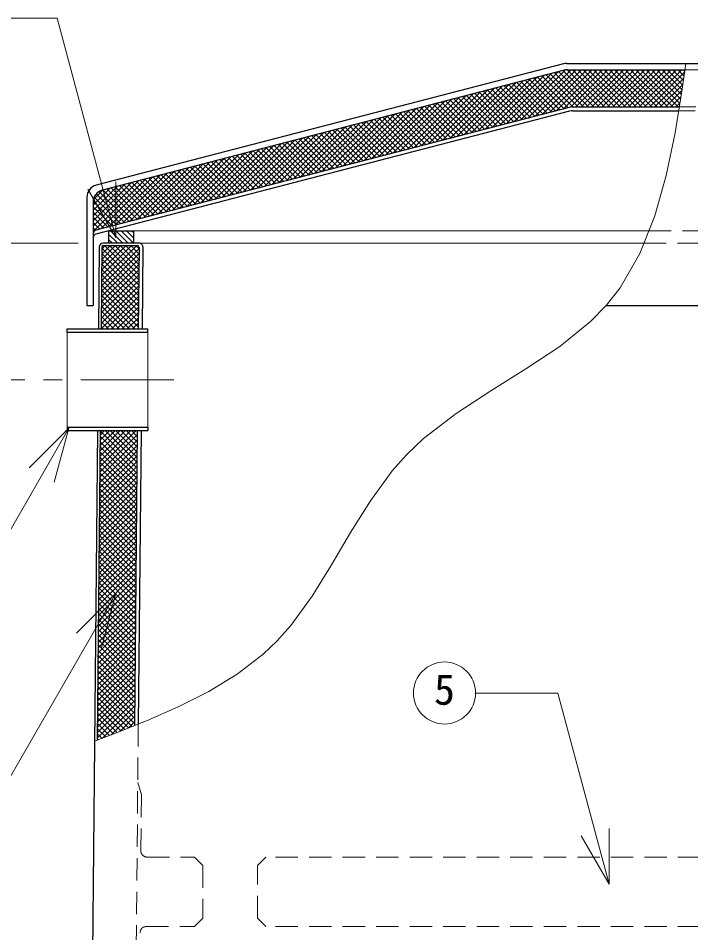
# Model space of a CAD drawing. Units: millimetres at full size, sheet at 1:15; details may follow other scales. Extents: x -3186 to 2889, y -2031 to 2184.
# Drawn here: x -738 to -197, y -621 to 115 of the extents above; entities that cross this region are included whole.
import ezdxf
from ezdxf.enums import TextEntityAlignment as Align

# ---------------------------------------------------------------- set-up
doc = ezdxf.new("R2010")
doc.units = ezdxf.units.MM
doc.header["$LTSCALE"] = 15
doc.linetypes.add('CHAIN1', pattern=[8, 5, -1, 1, -1])
doc.linetypes.add('DASHED1', pattern=[1.8, 1.2, -0.6])
doc.layers.add('0-0', color=7, linetype='Continuous', lineweight=18)
doc.styles.add('ＭＳ ゴシック', font='')
doc.styles.get('ＭＳ ゴシック').set_extended_font_data('MS Gothic')

msp = doc.modelspace()

# ---------------------------------------------------------------- linework, layer by layer
at = {"layer": '0-0'}
for p, q in [((-768.78, 115.42), (-707.15, 115.42)), ((-659.83, -61.19), (-707.15, 115.42)), ((-659.83, -61.19), (-659.83, -16.19)), ((-659.83, -61.19), (-682.33, -22.22)), ((-699.19, -134.74), (-634.19, -134.74)), ((-699.19, -137.59), (-699.19, -213.89)), ((-634.19, -137.59), (-634.19, -213.89)), ((-697.77, -214.89), (-795.45, -384.08)), ((-697.77, -214.89), (-729.59, -246.71)), ((-697.77, -214.89), (-709.42, -258.36)), ((-659.81, -347.99), (-756.59, -515.63)), ((-659.81, -347.99), (-691.63, -379.81)), ((-659.81, -347.99), (-671.45, -391.46)), ((-370.19, -428.11), (-303.86, -428.11)), ((-262.57, -582.21), (-303.86, -428.11)), ((-262.57, -582.21), (-262.57, -537.21)), ((-262.57, -582.21), (-285.07, -543.24))]:
    msp.add_line(p, q, dxfattribs=at)
at = {"layer": '0-0', "color": 5, "lineweight": 25}
for p, q in [((-299.39, 78.65), (-675.67, -19.08)), ((-296.88, 78.97), (0.57, 78.97)), ((-296.24, 73.97), (-201.51, 73.97)), ((-298.75, 73.65), (-670.67, -22.95)), ((-294.92, 43.65), (-675.91, -55.31)), ((-294.54, 40.65), (-675.91, -58.41)), ((-292.4, 43.97), (-206.18, 43.97)), ((-292.02, 40.97), (-206.67, 40.97)), ((-683.15, -28.76), (-683.15, -116.03)), ((-678.15, -32.63), (-678.15, -116.03)), ((-665.65, -55.74), (-665.65, -65.74)), ((-641.18, -65.74), (-670.18, -65.74)), ((-673.18, -68.72), (-673.8, -134.74)), ((-671.18, -68.73), (-671.8, -134.74)), ((-670.18, -67.74), (-642.69, -67.74)), ((-641.19, -69.26), (-641.8, -134.74)), ((-638.18, -68.77), (-638.8, -134.74)), ((-683.15, -116.03), (-678.15, -116.03)), ((-265.09, -116.03), (-165.05, -116.03)), ((-699.19, -134.74), (-634.19, -134.74)), ((-699.19, -137.59), (-699.19, -134.74)), ((-634.19, -137.59), (-699.19, -137.59)), ((-634.19, -137.59), (-634.19, -134.74)), ((-699.19, -213.89), (-699.19, -216.74)), ((-699.19, -216.74), (-634.19, -216.74)), ((-674.57, -216.74), (-683.15, -1128.24)), ((-672.57, -216.74), (-674.92, -466.07)), ((-642.57, -216.74), (-644.81, -454.34)), ((-639.57, -216.74), (-641.8, -453.14))]:
    msp.add_line(p, q, dxfattribs=at)
at = {"layer": '0-0', "color": 4, "lineweight": 9}
for p, q in [((-339.44, 32.09), (-297.66, 73.87)), ((-333.71, 33.57), (-293.31, 73.97)), ((-327.98, 35.06), (-289.07, 73.97)), ((-322.25, 36.55), (-284.83, 73.97)), ((-316.52, 38.04), (-280.59, 73.97)), ((-310.79, 39.53), (-276.34, 73.97)), ((-305.06, 41.02), (-272.1, 73.97)), ((-299.32, 42.51), (-267.86, 73.97)), ((-296.41, 73.97), (-266.41, 43.97)), ((-293.7, 43.89), (-263.62, 73.97)), ((-292.17, 73.97), (-262.17, 43.97)), ((-289.37, 43.97), (-259.37, 73.97)), ((-287.93, 73.97), (-257.93, 43.97)), ((-285.13, 43.97), (-255.13, 73.97)), ((-283.68, 73.97), (-253.68, 43.97)), ((-280.89, 43.97), (-250.89, 73.97)), ((-279.44, 73.97), (-249.44, 43.97)), ((-276.65, 43.97), (-246.65, 73.97)), ((-275.2, 73.97), (-245.2, 43.97)), ((-272.4, 43.97), (-242.4, 73.97)), ((-270.96, 73.97), (-240.96, 43.97)), ((-268.16, 43.97), (-238.16, 73.97)), ((-266.71, 73.97), (-236.71, 43.97)), ((-263.92, 43.97), (-233.92, 73.97)), ((-262.47, 73.97), (-232.47, 43.97)), ((-259.68, 43.97), (-229.68, 73.97)), ((-258.23, 73.97), (-228.23, 43.97)), ((-255.43, 43.97), (-225.43, 73.97)), ((-253.99, 73.97), (-223.99, 43.97)), ((-251.19, 43.97), (-221.19, 73.97)), ((-249.74, 73.97), (-219.74, 43.97)), ((-246.95, 43.97), (-216.95, 73.97)), ((-245.5, 73.97), (-215.5, 43.97)), ((-242.7, 43.97), (-212.7, 73.97)), ((-241.26, 73.97), (-211.26, 43.97)), ((-238.46, 43.97), (-208.46, 73.97)), ((-237.02, 73.97), (-207.02, 43.97)), ((-234.22, 43.97), (-204.22, 73.97)), ((-232.77, 73.97), (-205.7, 46.9)), ((-228.53, 73.97), (-205.1, 50.55)), ((-224.29, 73.97), (-204.51, 54.19)), ((-220.04, 73.97), (-203.91, 57.84)), ((-215.8, 73.97), (-203.36, 61.53)), ((-211.56, 73.97), (-202.81, 65.22)), ((-207.32, 73.97), (-202.26, 68.91)), ((-203.07, 73.97), (-201.71, 72.61)), ((-368.1, 24.64), (-326.23, 66.51)), ((-362.37, 26.13), (-320.5, 68)), ((-356.64, 27.62), (-314.77, 69.49)), ((-350.91, 29.11), (-309.03, 70.98)), ((-345.17, 30.6), (-303.3, 72.47)), ((-326.95, 66.33), (-302.35, 41.72)), ((-323.58, 67.2), (-298.98, 42.6)), ((-320.21, 68.08), (-295.61, 43.47)), ((-316.85, 68.95), (-291.87, 43.97)), ((-313.48, 69.83), (-287.63, 43.97)), ((-310.11, 70.7), (-283.38, 43.97)), ((-306.74, 71.57), (-279.14, 43.97)), ((-303.38, 72.45), (-274.9, 43.97)), ((-300.01, 73.32), (-270.66, 43.97)), ((-229.98, 43.97), (-201.78, 72.17)), ((-225.73, 43.97), (-202.52, 67.19)), ((-396.76, 17.2), (-354.88, 59.07)), ((-391.02, 18.69), (-349.15, 60.56)), ((-385.29, 20.18), (-343.42, 62.05)), ((-379.56, 21.67), (-337.69, 63.54)), ((-373.83, 23.15), (-331.96, 65.03)), ((-353.89, 59.33), (-329.29, 34.72)), ((-350.53, 60.2), (-325.92, 35.6)), ((-347.16, 61.08), (-322.55, 36.47)), ((-343.79, 61.95), (-319.19, 37.35)), ((-340.42, 62.83), (-315.82, 38.22)), ((-337.05, 63.7), (-312.45, 39.1)), ((-333.69, 64.58), (-309.08, 39.97)), ((-330.32, 65.45), (-305.71, 40.85)), ((-221.49, 43.97), (-203.26, 62.21)), ((-425.41, 9.76), (-383.54, 51.63)), ((-419.68, 11.24), (-377.81, 53.12)), ((-413.95, 12.73), (-372.08, 54.6)), ((-408.22, 14.22), (-366.35, 56.09)), ((-402.49, 15.71), (-360.62, 57.58)), ((-380.84, 52.33), (-356.23, 27.73)), ((-377.47, 53.2), (-352.86, 28.6)), ((-374.1, 54.08), (-349.5, 29.47)), ((-370.73, 54.95), (-346.13, 30.35)), ((-367.37, 55.83), (-342.76, 31.22)), ((-364, 56.7), (-339.39, 32.1)), ((-360.63, 57.58), (-336.02, 32.97)), ((-357.26, 58.45), (-332.66, 33.85)), ((-217.25, 43.97), (-204.02, 57.2)), ((-213.01, 43.97), (-204.84, 52.13)), ((-448.34, 3.8), (-406.47, 45.67)), ((-442.61, 5.29), (-400.74, 47.16)), ((-436.88, 6.78), (-395, 48.65)), ((-431.14, 8.27), (-389.27, 50.14)), ((-411.15, 44.46), (-386.54, 19.85)), ((-407.78, 45.33), (-383.17, 20.73)), ((-404.41, 46.21), (-379.81, 21.6)), ((-401.04, 47.08), (-376.44, 22.48)), ((-397.68, 47.96), (-373.07, 23.35)), ((-394.31, 48.83), (-369.7, 24.23)), ((-390.94, 49.71), (-366.34, 25.1)), ((-387.57, 50.58), (-362.97, 25.98)), ((-384.2, 51.46), (-359.6, 26.85)), ((-208.76, 43.97), (-205.67, 47.06)), ((-476.99, -3.64), (-435.12, 38.23)), ((-471.26, -2.15), (-429.39, 39.72)), ((-465.53, -0.66), (-423.66, 41.21)), ((-459.8, 0.82), (-417.93, 42.7)), ((-454.07, 2.31), (-412.2, 44.18)), ((-438.09, 37.46), (-413.49, 12.85)), ((-434.72, 38.33), (-410.12, 13.73)), ((-431.35, 39.21), (-406.75, 14.6)), ((-427.99, 40.08), (-403.38, 15.48)), ((-424.62, 40.96), (-400.01, 16.35)), ((-421.25, 41.83), (-396.65, 17.23)), ((-417.88, 42.71), (-393.28, 18.1)), ((-414.52, 43.58), (-389.91, 18.98)), ((-505.65, -11.08), (-463.78, 30.79)), ((-499.92, -9.6), (-458.05, 32.27)), ((-494.19, -8.11), (-452.32, 33.76)), ((-488.46, -6.62), (-446.59, 35.25)), ((-482.73, -5.13), (-440.85, 36.74)), ((-468.4, 29.59), (-443.8, 4.98)), ((-465.03, 30.46), (-440.43, 5.86)), ((-461.67, 31.34), (-437.06, 6.73)), ((-458.3, 32.21), (-433.69, 7.61)), ((-454.93, 33.08), (-430.32, 8.48)), ((-451.56, 33.96), (-426.96, 9.35)), ((-448.19, 34.83), (-423.59, 10.23)), ((-444.83, 35.71), (-420.22, 11.1)), ((-441.46, 36.58), (-416.85, 11.98)), ((-534.31, -18.53), (-492.44, 23.34)), ((-528.58, -17.04), (-486.7, 24.83)), ((-522.84, -15.55), (-480.97, 26.32)), ((-517.11, -14.06), (-475.24, 27.81)), ((-511.38, -12.57), (-469.51, 29.3)), ((-495.34, 22.59), (-470.74, -2.02)), ((-491.98, 23.46), (-467.37, -1.14)), ((-488.61, 24.34), (-464, -0.27)), ((-485.24, 25.21), (-460.64, 0.61)), ((-481.87, 26.09), (-457.27, 1.48)), ((-478.5, 26.96), (-453.9, 2.36)), ((-475.14, 27.84), (-450.53, 3.23)), ((-471.77, 28.71), (-447.16, 4.11)), ((-562.96, -25.97), (-521.09, 15.9)), ((-557.23, -24.48), (-515.36, 17.39)), ((-551.5, -22.99), (-509.63, 18.88)), ((-545.77, -21.51), (-503.9, 20.37)), ((-540.04, -20.02), (-498.17, 21.85)), ((-522.29, 15.59), (-497.68, -9.02)), ((-518.92, 16.46), (-494.31, -8.14)), ((-515.55, 17.34), (-490.95, -7.27)), ((-512.18, 18.21), (-487.58, -6.39)), ((-508.82, 19.09), (-484.21, -5.52)), ((-505.45, 19.96), (-480.84, -4.64)), ((-502.08, 20.84), (-477.48, -3.77)), ((-498.71, 21.71), (-474.11, -2.89)), ((-591.62, -33.41), (-549.75, 8.46)), ((-585.89, -31.93), (-544.02, 9.95)), ((-580.16, -30.44), (-538.29, 11.43)), ((-574.43, -28.95), (-532.55, 12.92)), ((-568.69, -27.46), (-526.82, 14.41)), ((-552.6, 7.72), (-527.99, -16.89)), ((-549.23, 8.59), (-524.63, -16.01)), ((-545.86, 9.47), (-521.26, -15.14)), ((-542.49, 10.34), (-517.89, -14.26)), ((-539.13, 11.22), (-514.52, -13.39)), ((-535.76, 12.09), (-511.15, -12.51)), ((-532.39, 12.97), (-507.79, -11.64)), ((-529.02, 13.84), (-504.42, -10.76)), ((-525.65, 14.71), (-501.05, -9.89)), ((-620.28, -40.86), (-578.41, 1.01)), ((-614.54, -39.37), (-572.67, 2.5)), ((-608.81, -37.88), (-566.94, 3.99)), ((-603.08, -36.39), (-561.21, 5.48)), ((-597.35, -34.9), (-555.48, 6.97)), ((-579.54, 0.72), (-554.94, -23.89)), ((-576.17, 1.59), (-551.57, -23.01)), ((-572.81, 2.47), (-548.2, -22.14)), ((-569.44, 3.34), (-544.83, -21.26)), ((-566.07, 4.22), (-541.46, -20.39)), ((-562.7, 5.09), (-538.1, -19.51)), ((-559.33, 5.97), (-534.73, -18.64)), ((-555.97, 6.84), (-531.36, -17.76)), ((-648.93, -48.3), (-607.06, -6.43)), ((-643.2, -46.81), (-601.33, -4.94)), ((-637.47, -45.32), (-595.6, -3.45)), ((-631.74, -43.84), (-589.87, -1.96)), ((-626.01, -42.35), (-584.14, -0.48)), ((-609.85, -7.15), (-585.25, -31.76)), ((-606.48, -6.28), (-581.88, -30.88)), ((-603.12, -5.41), (-578.51, -30.01)), ((-599.75, -4.53), (-575.14, -29.14)), ((-596.38, -3.66), (-571.78, -28.26)), ((-593.01, -2.78), (-568.41, -27.39)), ((-589.64, -1.91), (-565.04, -26.51)), ((-586.28, -1.03), (-561.67, -25.64)), ((-582.91, -0.16), (-558.3, -24.76)), ((-678.15, -56.31), (-635.72, -13.87)), ((-671.86, -54.26), (-629.99, -12.38)), ((-666.13, -52.77), (-624.26, -10.9)), ((-660.4, -51.28), (-618.52, -9.41)), ((-654.66, -49.79), (-612.79, -7.92)), ((-636.79, -14.15), (-612.19, -38.76)), ((-633.43, -13.28), (-608.82, -37.88)), ((-630.06, -12.4), (-605.45, -37.01)), ((-626.69, -11.53), (-602.09, -36.13)), ((-623.32, -10.65), (-598.72, -35.26)), ((-619.96, -9.78), (-595.35, -34.38)), ((-616.59, -8.9), (-591.98, -33.51)), ((-613.22, -8.03), (-588.61, -32.63)), ((-678.15, -52.07), (-641.45, -15.36)), ((-678.15, -47.82), (-647.18, -16.85)), ((-678.15, -43.58), (-652.91, -18.34)), ((-678.15, -39.34), (-658.64, -19.83)), ((-678.15, -35.1), (-664.37, -21.32)), ((-667.11, -22.03), (-642.5, -46.63)), ((-663.74, -21.15), (-639.13, -45.76)), ((-660.37, -20.28), (-635.76, -44.88)), ((-657, -19.4), (-632.4, -44.01)), ((-653.63, -18.53), (-629.03, -43.13)), ((-650.27, -17.65), (-625.66, -42.26)), ((-646.9, -16.78), (-622.29, -41.38)), ((-643.53, -15.9), (-618.93, -40.51)), ((-640.16, -15.03), (-615.56, -39.63)), ((-677.96, -30.66), (-670.11, -22.81)), ((-677.36, -28.74), (-655.97, -50.13)), ((-675.74, -26.12), (-652.6, -49.25)), ((-673.46, -24.15), (-649.24, -48.38)), ((-670.47, -22.9), (-645.87, -47.51)), ((-678.15, -36.43), (-662.71, -51.88)), ((-678.14, -32.2), (-659.34, -51)), ((-678.15, -40.68), (-666.08, -52.75)), ((-678.15, -44.92), (-669.44, -53.63)), ((-678.15, -49.16), (-672.81, -54.5)), ((-678.15, -53.4), (-676.17, -55.39)), ((-678.15, -57.65), (-678.11, -57.69)), ((-665.65, -58.45), (-658.36, -65.74)), ((-664.12, -55.74), (-654.12, -65.74)), ((-659.88, -55.74), (-649.88, -65.74)), ((-655.64, -55.74), (-645.65, -65.73)), ((-651.39, -55.74), (-645.65, -61.48)), ((-647.15, -55.74), (-645.65, -57.24)), ((-645.65, -55.74), (-230.6, -55.74)), ((-665.65, -62.7), (-662.61, -65.74)), ((-641.18, -65.74), (-234.59, -65.74)), ((-671.48, -100.42), (-641.2, -70.14)), ((-671.44, -96.14), (-643.04, -67.74)), ((-671.4, -91.86), (-647.29, -67.74)), ((-671.36, -87.57), (-651.53, -67.74)), ((-671.32, -83.29), (-655.77, -67.74)), ((-671.28, -79.01), (-660.02, -67.74)), ((-671.24, -74.72), (-664.26, -67.74)), ((-671.2, -70.44), (-668.5, -67.74)), ((-671.19, -69.89), (-641.47, -99.61)), ((-669.09, -67.74), (-641.43, -95.4)), ((-664.85, -67.74), (-641.39, -91.2)), ((-660.61, -67.74), (-641.35, -87)), ((-656.36, -67.74), (-641.31, -82.79)), ((-652.12, -67.74), (-641.27, -78.59)), ((-647.88, -67.74), (-641.24, -74.39)), ((-643.64, -67.74), (-641.2, -70.18)), ((-671.56, -108.99), (-641.28, -78.7)), ((-671.52, -104.7), (-641.24, -74.42)), ((-671.27, -78.29), (-641.55, -108.01)), ((-671.23, -74.09), (-641.51, -103.81)), ((-671.64, -117.55), (-641.36, -87.27)), ((-671.6, -113.27), (-641.32, -82.99)), ((-671.35, -86.7), (-641.63, -116.42)), ((-671.31, -82.49), (-641.59, -112.21)), ((-671.68, -121.84), (-641.4, -91.55)), ((-671.43, -95.1), (-641.71, -124.82)), ((-671.39, -90.9), (-641.67, -120.62)), ((-671.76, -130.4), (-641.48, -100.12)), ((-671.72, -126.12), (-641.44, -95.83)), ((-671.47, -99.31), (-641.75, -129.03)), ((-671.8, -134.68), (-641.52, -104.4)), ((-671.55, -107.71), (-644.52, -134.74)), ((-671.51, -103.51), (-641.79, -133.23)), ((-667.62, -134.74), (-641.56, -108.68)), ((-671.63, -116.12), (-653, -134.74)), ((-671.59, -111.92), (-648.76, -134.74)), ((-663.38, -134.74), (-641.6, -112.97)), ((-659.13, -134.74), (-641.64, -117.25)), ((-671.71, -124.53), (-661.49, -134.74)), ((-671.67, -120.32), (-657.25, -134.74)), ((-654.89, -134.74), (-641.68, -121.53)), ((-671.75, -128.73), (-665.73, -134.74)), ((-650.65, -134.74), (-641.72, -125.81)), ((-646.41, -134.74), (-641.76, -130.1)), ((-671.79, -132.93), (-669.97, -134.74)), ((-642.16, -134.74), (-641.8, -134.38)), ((-672.89, -250.32), (-642.61, -220.04)), ((-672.85, -246.04), (-643.55, -216.74)), ((-672.81, -241.76), (-647.8, -216.74)), ((-672.77, -237.48), (-652.04, -216.74)), ((-672.73, -233.19), (-656.28, -216.74)), ((-672.69, -228.91), (-660.52, -216.74)), ((-672.65, -224.63), (-664.77, -216.74)), ((-672.61, -220.34), (-669.01, -216.74)), ((-672.58, -216.99), (-642.86, -246.71)), ((-668.58, -216.74), (-642.82, -242.51)), ((-664.34, -216.74), (-642.78, -238.31)), ((-660.1, -216.74), (-642.74, -234.1)), ((-655.86, -216.74), (-642.7, -229.9)), ((-651.61, -216.74), (-642.66, -225.7)), ((-647.37, -216.74), (-642.62, -221.49)), ((-643.13, -216.74), (-642.58, -217.29)), ((-672.93, -254.61), (-642.65, -224.32)), ((-672.66, -225.4), (-642.94, -255.12)), ((-672.62, -221.2), (-642.9, -250.92)), ((-673.01, -263.17), (-642.73, -232.89)), ((-672.97, -258.89), (-642.69, -228.61)), ((-672.74, -233.81), (-643.02, -263.53)), ((-672.7, -229.6), (-642.98, -259.32)), ((-673.09, -271.74), (-642.81, -241.45)), ((-673.05, -267.46), (-642.77, -237.17)), ((-672.81, -242.21), (-643.09, -271.93)), ((-672.77, -238.01), (-643.05, -267.73)), ((-673.17, -280.31), (-642.89, -250.02)), ((-673.13, -276.02), (-642.85, -245.74)), ((-672.85, -246.41), (-643.13, -276.13)), ((-673.21, -284.59), (-642.93, -254.3)), ((-672.93, -254.82), (-643.21, -284.54)), ((-672.89, -250.62), (-643.17, -280.34)), ((-673.29, -293.15), (-643.01, -262.87)), ((-673.25, -288.87), (-642.97, -258.59)), ((-673.01, -263.23), (-643.29, -292.95)), ((-672.97, -259.02), (-643.25, -288.74)), ((-673.37, -301.72), (-643.09, -271.44)), ((-673.33, -297.44), (-643.05, -267.15)), ((-673.09, -271.63), (-643.37, -301.35)), ((-673.05, -267.43), (-643.33, -297.15)), ((-673.41, -306), (-643.13, -275.72)), ((-673.13, -275.84), (-643.41, -305.56)), ((-673.5, -314.57), (-643.21, -284.28)), ((-673.46, -310.29), (-643.17, -280)), ((-673.21, -284.24), (-643.49, -313.96)), ((-673.17, -280.04), (-643.45, -309.76)), ((-673.58, -323.13), (-643.29, -292.85)), ((-673.54, -318.85), (-643.25, -288.57)), ((-673.29, -292.65), (-643.57, -322.37)), ((-673.25, -288.45), (-643.53, -318.17)), ((-673.66, -331.7), (-643.37, -301.42)), ((-673.62, -327.42), (-643.33, -297.13)), ((-673.37, -301.05), (-643.65, -330.77)), ((-673.33, -296.85), (-643.61, -326.57)), ((-673.7, -335.98), (-643.41, -305.7)), ((-673.41, -305.26), (-643.69, -334.98)), ((-673.78, -344.55), (-643.49, -314.26)), ((-673.74, -340.27), (-643.45, -309.98)), ((-673.49, -313.66), (-643.77, -343.38)), ((-673.45, -309.46), (-643.73, -339.18)), ((-673.86, -353.12), (-643.57, -322.83)), ((-673.82, -348.83), (-643.53, -318.55)), ((-673.57, -322.07), (-643.85, -351.79)), ((-673.53, -317.87), (-643.81, -347.59)), ((-673.94, -361.68), (-643.65, -331.4)), ((-673.9, -357.4), (-643.61, -327.11)), ((-673.65, -330.48), (-643.93, -360.2)), ((-673.61, -326.27), (-643.89, -355.99)), ((-673.98, -365.96), (-643.69, -335.68)), ((-673.68, -334.68), (-643.96, -364.4)), ((-674.06, -374.53), (-643.77, -344.25)), ((-674.02, -370.25), (-643.73, -339.96)), ((-673.76, -343.09), (-644.04, -372.81)), ((-673.72, -338.88), (-644, -368.6)), ((-674.14, -383.1), (-643.86, -352.81)), ((-674.1, -378.81), (-643.82, -348.53)), ((-673.84, -351.49), (-644.12, -381.21)), ((-673.8, -347.29), (-644.08, -377.01)), ((-674.18, -387.38), (-643.9, -357.09)), ((-673.92, -359.9), (-644.2, -389.62)), ((-673.88, -355.69), (-644.16, -385.41)), ((-674.26, -395.94), (-643.98, -365.66)), ((-674.22, -391.66), (-643.94, -361.38)), ((-674, -368.3), (-644.28, -398.02)), ((-673.96, -364.1), (-644.24, -393.82)), ((-674.34, -404.51), (-644.06, -374.23)), ((-674.3, -400.23), (-644.02, -369.94)), ((-674.04, -372.51), (-644.32, -402.23)), ((-674.42, -413.08), (-644.14, -382.79)), ((-674.38, -408.79), (-644.1, -378.51)), ((-674.12, -380.91), (-644.4, -410.63)), ((-674.08, -376.71), (-644.36, -406.43)), ((-674.46, -417.36), (-644.18, -387.07)), ((-674.2, -389.32), (-644.48, -419.04)), ((-674.16, -385.12), (-644.44, -414.84)), ((-674.54, -425.93), (-644.26, -395.64)), ((-674.5, -421.64), (-644.22, -391.36)), ((-674.28, -397.73), (-644.56, -427.45)), ((-674.24, -393.52), (-644.52, -423.24)), ((-674.62, -434.49), (-644.34, -404.21)), ((-674.58, -430.21), (-644.3, -399.92)), ((-674.32, -401.93), (-644.6, -431.65)), ((-674.66, -438.77), (-644.38, -408.49)), ((-674.4, -410.33), (-644.68, -440.05)), ((-674.36, -406.13), (-644.64, -435.85)), ((-674.75, -447.34), (-644.46, -417.06)), ((-674.7, -443.06), (-644.42, -412.77)), ((-674.48, -418.74), (-644.76, -448.46)), ((-674.44, -414.54), (-644.72, -444.26)), ((-674.83, -455.91), (-644.54, -425.62)), ((-674.79, -451.62), (-644.5, -421.34)), ((-674.56, -427.15), (-646.64, -455.06)), ((-674.52, -422.94), (-644.8, -452.66)), ((-674.91, -464.47), (-644.62, -434.19)), ((-674.87, -460.19), (-644.58, -429.9)), ((-674.59, -431.35), (-649.68, -456.26)), ((-674.67, -439.76), (-655.76, -458.67)), ((-674.63, -435.55), (-652.72, -457.47)), ((-670.61, -464.42), (-644.66, -438.47)), ((-674.75, -448.16), (-661.84, -461.07)), ((-674.71, -443.96), (-658.8, -459.87)), ((-663.75, -461.8), (-644.7, -442.75)), ((-656.78, -459.07), (-644.74, -447.04)), ((-674.83, -456.57), (-667.98, -463.42)), ((-674.79, -452.37), (-664.91, -462.24)), ((-649.76, -456.29), (-644.78, -451.32)), ((-674.87, -460.77), (-671.05, -464.59)), ((-674.91, -464.97), (-674.12, -465.76))]:
    msp.add_line(p, q, dxfattribs=at)
at = {"layer": '0-0', "linetype": 'DASHED1'}
for p, q in [((-0.07, 73.97), (-201.51, 73.97)), ((-4.29, 40.97), (-206.67, 40.97)), ((-3.9, 43.97), (-206.18, 43.97)), ((-230.6, -55.74), (369.35, -55.74)), ((-234.59, -65.74), (373.87, -65.74)), ((-641.8, -453.14), (-647.99, -1110.74)), ((-539.08, -560.24), (-545.84, -567)), ((-545.84, -609.49), (-545.84, -567)), ((242.77, -560.24), (-539.08, -560.24)), ((-545.84, -609.49), (-539.08, -616.24)), ((242.77, -616.24), (-539.08, -616.24))]:
    msp.add_line(p, q, dxfattribs=at)
at = {"layer": '0-0', "color": 4, "linetype": 'CHAIN1', "lineweight": 9}
for p, q in [((-690.15, -65.74), (-1048.15, -65.74)), ((-1048.15, -175.74), (-599.19, -175.74))]:
    msp.add_line(p, q, dxfattribs=at)
at = {"layer": '0-0', "color": 4, "linetype": 'DASHED1', "lineweight": 9}
for p, q in [((-642.24, -500.24), (-639.34, -510.24)), ((-639.76, -555.2), (-639.34, -510.24)), ((-634.76, -560.24), (-596.59, -560.24)), ((-596.59, -560.24), (-589.84, -567)), ((-589.84, -567), (-589.84, -609.49)), ((-589.84, -609.49), (-596.59, -616.24)), ((-635.38, -616.24), (-596.59, -616.24))]:
    msp.add_line(p, q, dxfattribs=at)
at = {"layer": '0-0'}
msp.add_lwpolyline([(-200.77, 78.97), (-203.83, 58.33), (-209.59, 23.1), (-216.64, -11.14), (-225.82, -43.76), (-237.94, -74.13), (-253.83, -101.64), (-265.09, -116.03), (-277.67, -128.9), (-302.37, -148.86), (-329.61, -167.06), (-357.95, -184.69), (-385.94, -202.98), (-412.11, -223.14), (-425.89, -236.17), (-437.32, -249.07), (-454.93, -273.18), (-470.84, -298.76), (-486.12, -324.75), (-501.82, -350.09), (-519.03, -373.72), (-530.12, -386.22), (-541.18, -396.73), (-562.13, -412.87), (-585.08, -426.9), (-609.58, -439.28), (-635.21, -450.46), (-661.52, -460.92), (-676.93, -466.83)], dxfattribs=at)
at = {"layer": '0-0', "color": 5, "lineweight": 25}
for points in [[(-665.65, -55.74), (-645.65, -55.74), (-645.65, -65.74)], [(-699.19, -213.89), (-634.19, -213.89), (-634.19, -216.74)]]:
    msp.add_lwpolyline(points, dxfattribs=at)
at = {"layer": '0-0'}
msp.add_circle((-395.19, -428.11), 25, dxfattribs=at)
at = {"layer": '0-0', "color": 5, "lineweight": 25}
for centre, radius, start, end in [((-296.88, 68.97), 10, 90, 104.56028), ((-296.24, 63.97), 10, 90, 104.56028), ((-292.4, 33.97), 10, 90, 104.56028), ((-292.02, 30.97), 10, 90, 104.56028), ((-673.15, -28.76), 10, 104.56028, 180), ((-668.15, -32.63), 10, 104.56028, 180), ((-675.15, -58.21), 3, 104.56028, 180), ((-675.15, -61.31), 3, 104.56028, 180), ((-670.18, -68.74), 3, 90, 179.46076), ((-641.18, -68.74), 3, 359.46076, 90), ((-670.18, -68.74), 1, 90, 179.46076), ((-642.69, -69.24), 1.5, 359.46076, 90)]:
    msp.add_arc(centre, radius, start, end, dxfattribs=at)
at = {"layer": '0-0', "color": 4, "linetype": 'DASHED1', "lineweight": 9}
for centre, start, end in [((-634.76, -555.24), 179.46076, 270), ((-635.38, -621.24), 90, 179.46076)]:
    msp.add_arc(centre, 5, start, end, dxfattribs=at)

# ---------------------------------------------------------------- texts
at = {"layer": '0-0', "style": 'ＭＳ ゴシック'}
msp.add_text('5', height=24.74, dxfattribs=at).set_placement((-403.63, -444.99), align=Align.BOTTOM_LEFT)

doc.saveas('drawing.dxf')
